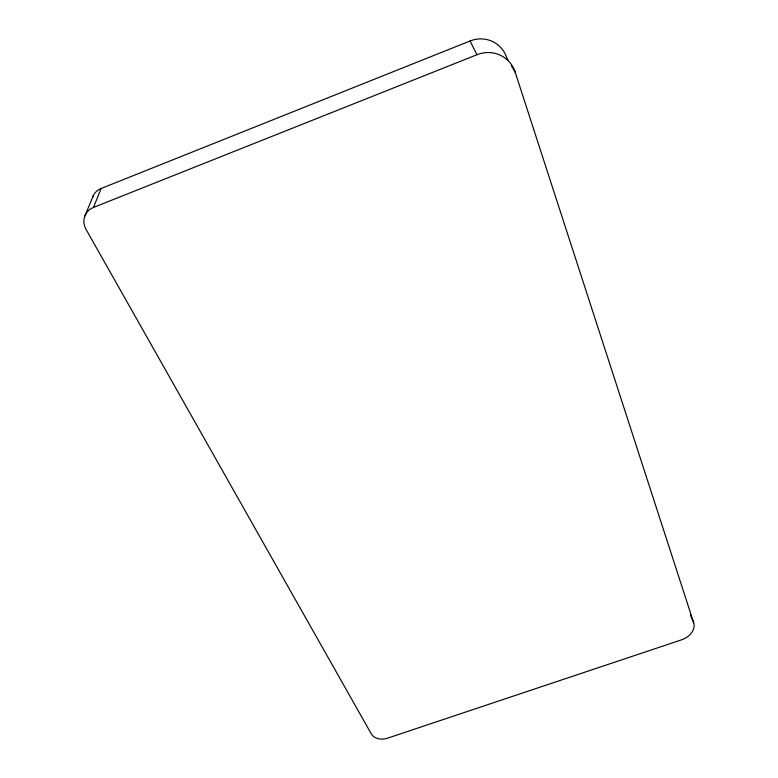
<?xml version="1.0" encoding="UTF-8"?>
<svg xmlns="http://www.w3.org/2000/svg" width="778" height="778" viewBox="0 0 778 778"><rect width="100%" height="100%" fill="white"/><g stroke="black" fill="none" stroke-linecap="round" stroke-linejoin="round"><path stroke-width="1.17" d="M511.574 66.013L515.143 72.121L693.684 622.799A16.99 12.39 -18.6 0 1 681.46 639.866L387.337 738.244A12.37 8.889 -6.3 0 1 371.398 734.072L86.125 229.539A18.73 16.396 25.9 0 1 93.486 207.434L101.159 188.48L470.058 40.981A29.856 28.348 -57.3 0 1 506.497 56.959M84.617 216.624L93.399 195.453M93.486 207.434L476.992 54.723A30.964 29.35 -53.4 0 1 515.143 72.121M506.809 57.854L507.995 59.896M470.058 40.981L476.992 54.723M690.358 615.038L693.684 622.799M92.592 197.379A18.05 15.9 27.4 0 1 101.159 188.48"/></g></svg>
